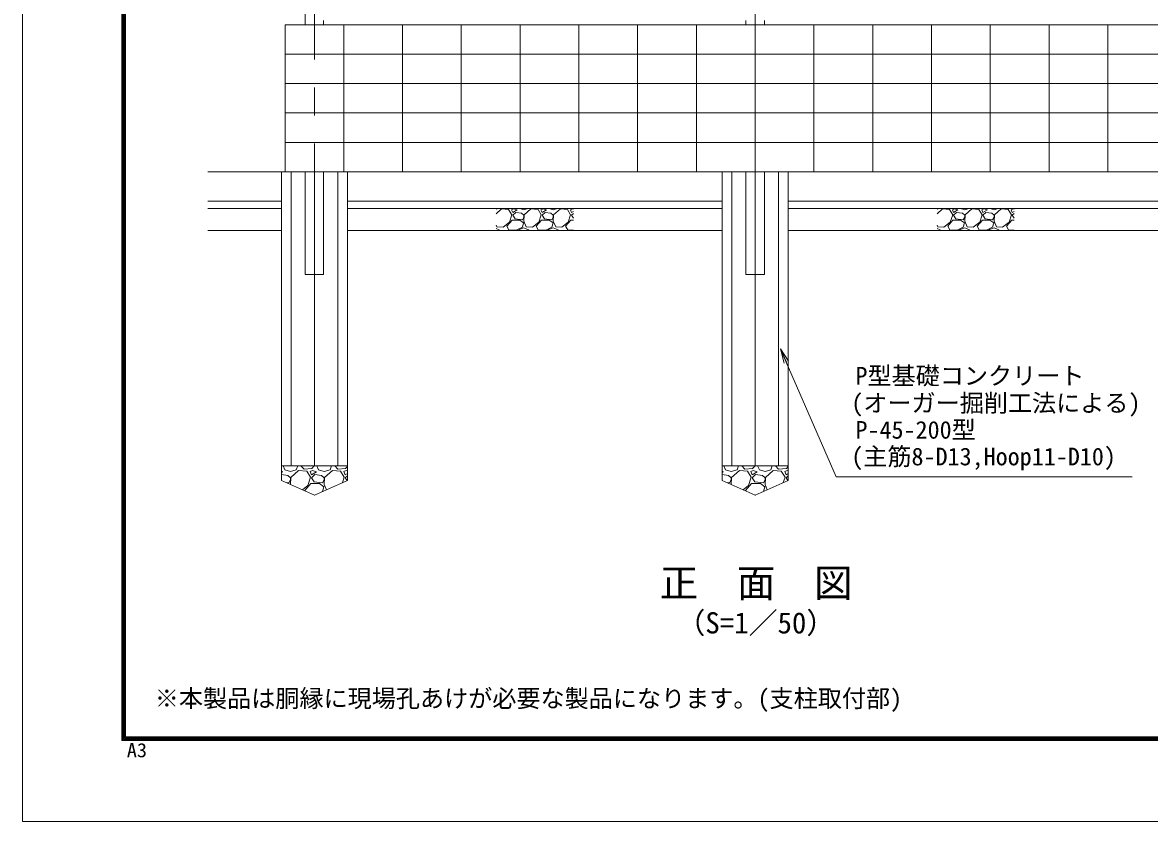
# Model space of a CAD drawing. Units: millimetres at full size, with parts at other scales. Extents: x -10500 to 10500, y -7425 to 7425.
# Drawn here: x -10500 to -2830, y -7425 to -1990 of the extents above; entities that cross this region are included whole.
import ezdxf
from ezdxf.enums import TextEntityAlignment as Align

# ---------------------------------------------------------------- set-up
doc = ezdxf.new("R2010")
doc.units = ezdxf.units.MM
doc.header["$LTSCALE"] = 30
doc.linetypes.add('USER1', pattern=[50.8, 31.75, -6.35, 6.35, -6.35])
for name, color, linetype, lineweight in [('0-1_D-BMK', 2, 'USER1', 13), ('0-2_D-STR1', 1, 'Continuous', 18), ('0-5_D-STR-TXT', 7, 'Continuous', 13), ('0-6_D-TTL-TXT', 7, 'Continuous', 13), ('0-7_D-STR4', 7, 'Continuous', 18), ('0-8_0', 7, 'Continuous', 18), ('0-A_D-BGD', 7, 'Continuous', 18), ('0-B_D-DCR-HCH', 7, 'Continuous', 13), ('0-C_D-TTL', 7, 'Continuous', 18)]:
    doc.layers.add(name, color=color, linetype=linetype, lineweight=lineweight)
doc.styles.add('ＭＳ ゴシック', font='')
doc.styles.get('ＭＳ ゴシック').set_extended_font_data('MS Gothic')

# ---------------------------------------------------------------- blocks, each defined once
blk = doc.blocks.new('_Open')
at = {"layer": '0-8_0'}
blk.add_line((-30, 5), (0, 0), dxfattribs=at)
blk.add_lwpolyline([(-30, -5), (0, 0), (-30, 0)], dxfattribs=at)

msp = doc.modelspace()

# ---------------------------------------------------------------- linework, layer by layer
at = {"layer": '0-1_D-BMK'}
for p, q in [((-8513.59, -3764.81), (-8513.59, 3173.42)), ((-5513.59, -3764.81), (-5513.59, 3173.42))]:
    msp.add_line(p, q, dxfattribs=at)
at = {"layer": '0-2_D-STR1'}
for p, q in [((-8576.09, 3113.42), (-8576.09, -2004.81)), ((-8451.09, -2004.81), (-8451.09, -1974.81)), ((-5576.09, -1974.81), (-5576.09, -2004.81)), ((-5451.09, -2004.81), (-5451.09, -1974.81)), ((-8576.09, -3004.81), (-8576.09, -3704.81))]:
    msp.add_line(p, q, dxfattribs=at)
for points in [[(-8576.09, -3704.81), (-8451.09, -3704.81), (-8451.09, -3004.81)], [(-5576.09, -3004.81), (-5576.09, -3704.81), (-5451.09, -3704.81), (-5451.09, -3004.81)]]:
    msp.add_lwpolyline(points, dxfattribs=at)
at = {"layer": '0-5_D-STR-TXT'}
msp.add_lwpolyline([(-2948.53, -5079.77), (-4962.26, -5079.77), (-5340.17, -4211.26)], dxfattribs=at)
at = {"layer": '0-7_D-STR4'}
for p, q in [((-8738.59, -5104.81), (-8738.59, -3004.81)), ((-8672.69, -3004.81), (-8672.69, -5004.81)), ((-8513.59, -3004.81), (-8513.59, -5004.81)), ((-8354.49, -3004.81), (-8354.49, -5004.81)), ((-8288.59, -5104.81), (-8288.59, -3004.81)), ((-5738.59, -5104.81), (-5738.59, -3004.81)), ((-5672.69, -3004.81), (-5672.69, -5004.81)), ((-5513.59, -3004.81), (-5513.59, -5004.81)), ((-5354.49, -3004.81), (-5354.49, -5004.81)), ((-5288.59, -5104.81), (-5288.59, -3004.81)), ((-8738.59, -5104.81), (-8513.59, -5204.81)), ((-8513.59, -5204.81), (-8288.59, -5104.81)), ((-5738.59, -5104.81), (-5513.59, -5204.81)), ((-5513.59, -5204.81), (-5288.59, -5104.81))]:
    msp.add_line(p, q, dxfattribs=at)
at = {"layer": '0-A_D-BGD'}
for p, q in [((-1763.59, -2004.81), (-8713.59, -2004.81)), ((-8713.59, -2004.81), (-8713.59, -3004.81)), ((-8313.59, -2004.81), (-8313.59, -3004.81)), ((-7913.59, -2004.81), (-7913.59, -3004.81)), ((-7513.59, -2004.81), (-7513.59, -3004.81)), ((-7113.59, -2004.81), (-7113.59, -3004.81)), ((-6713.59, -2004.81), (-6713.59, -3004.81)), ((-6313.59, -2004.81), (-6313.59, -3004.81)), ((-5913.59, -2004.81), (-5913.59, -3004.81)), ((-5513.59, -2004.81), (-5513.59, -3004.81)), ((-5113.59, -2004.81), (-5113.59, -3004.81)), ((-4713.59, -2004.81), (-4713.59, -3004.81)), ((-4313.59, -2004.81), (-4313.59, -3004.81)), ((-3913.59, -2004.81), (-3913.59, -3004.81)), ((-3513.59, -2004.81), (-3513.59, -3004.81)), ((-3113.59, -2004.81), (-3113.59, -3004.81)), ((-1763.59, -2204.81), (-8713.59, -2204.81)), ((-1763.59, -2404.81), (-8713.59, -2404.81)), ((-1763.59, -2604.81), (-8713.59, -2604.81)), ((-1763.59, -2804.81), (-8713.59, -2804.81)), ((-1763.59, -3004.81), (-9238.59, -3004.81)), ((-8738.59, -3204.81), (-9238.59, -3204.81)), ((-5738.59, -3204.81), (-8288.59, -3204.81)), ((-2738.59, -3204.81), (-5288.59, -3204.81)), ((-8738.59, -3254.81), (-9238.59, -3254.81)), ((-5738.59, -3254.81), (-8288.59, -3254.81)), ((-2738.59, -3254.81), (-5288.59, -3254.81)), ((-8738.59, -3404.81), (-9238.59, -3404.81)), ((-5738.59, -3404.81), (-8288.59, -3404.81)), ((-2738.59, -3404.81), (-5288.59, -3404.81)), ((-8288.59, -5004.81), (-8738.59, -5004.81)), ((-5288.59, -5004.81), (-5738.59, -5004.81))]:
    msp.add_line(p, q, dxfattribs=at)
at = {"layer": '0-B_D-DCR-HCH'}
for p, q in [((-7276.09, -3259.64), (-7259.67, -3254.81)), ((-7239.5, -3257), (-7276.09, -3290.41)), ((-7191.5, -3261), (-7239.5, -3257)), ((-7169.5, -3297), (-7191.5, -3261)), ((-7185.5, -3347), (-7169.5, -3297)), ((-7157.5, -3257), (-7171.5, -3263)), ((-7171.5, -3263), (-7163.5, -3283)), ((-7163.5, -3283), (-7133.5, -3265)), ((-7143.5, -3281), (-7163.5, -3301)), ((-7133.5, -3265), (-7157.5, -3257)), ((-7103.5, -3287), (-7143.5, -3281)), ((-7115.34, -3254.81), (-7087.5, -3263)), ((-7087.5, -3301), (-7103.5, -3287)), ((-7087.5, -3263), (-7059.67, -3254.81)), ((-7039.5, -3257), (-7085.5, -3299)), ((-6991.5, -3261), (-7039.5, -3257)), ((-6969.5, -3297), (-6991.5, -3261)), ((-6985.5, -3347), (-6969.5, -3297)), ((-6957.5, -3257), (-6971.5, -3263)), ((-6971.5, -3263), (-6963.5, -3283)), ((-6963.5, -3283), (-6933.5, -3265)), ((-6943.5, -3281), (-6963.5, -3301)), ((-6933.5, -3265), (-6957.5, -3257)), ((-6903.5, -3287), (-6943.5, -3281)), ((-6915.34, -3254.81), (-6887.5, -3263)), ((-6887.5, -3301), (-6903.5, -3287)), ((-6887.5, -3263), (-6859.67, -3254.81)), ((-6839.5, -3257), (-6885.5, -3299)), ((-6791.5, -3261), (-6839.5, -3257)), ((-6769.5, -3297), (-6791.5, -3261)), ((-6785.5, -3347), (-6769.5, -3297)), ((-6757.5, -3257), (-6771.5, -3263)), ((-6771.5, -3263), (-6763.5, -3283)), ((-6763.5, -3283), (-6751.09, -3275.55)), ((-6751.09, -3288.59), (-6763.5, -3301)), ((-6751.09, -3259.14), (-6757.5, -3257)), ((-4276.09, -3259.64), (-4259.67, -3254.81)), ((-4239.5, -3257), (-4276.09, -3290.41)), ((-4191.5, -3261), (-4239.5, -3257)), ((-4169.5, -3297), (-4191.5, -3261)), ((-4185.5, -3347), (-4169.5, -3297)), ((-4157.5, -3257), (-4171.5, -3263)), ((-4171.5, -3263), (-4163.5, -3283)), ((-4163.5, -3283), (-4133.5, -3265)), ((-4143.5, -3281), (-4163.5, -3301)), ((-4133.5, -3265), (-4157.5, -3257)), ((-4103.5, -3287), (-4143.5, -3281)), ((-4115.34, -3254.81), (-4087.5, -3263)), ((-4087.5, -3301), (-4103.5, -3287)), ((-4087.5, -3263), (-4059.67, -3254.81)), ((-4039.5, -3257), (-4085.5, -3299)), ((-3991.5, -3261), (-4039.5, -3257)), ((-3969.5, -3297), (-3991.5, -3261)), ((-3985.5, -3347), (-3969.5, -3297)), ((-3957.5, -3257), (-3971.5, -3263)), ((-3971.5, -3263), (-3963.5, -3283)), ((-3963.5, -3283), (-3933.5, -3265)), ((-3943.5, -3281), (-3963.5, -3301)), ((-3933.5, -3265), (-3957.5, -3257)), ((-3903.5, -3287), (-3943.5, -3281)), ((-3915.34, -3254.81), (-3887.5, -3263)), ((-3887.5, -3301), (-3903.5, -3287)), ((-3887.5, -3263), (-3859.67, -3254.81)), ((-3839.5, -3257), (-3885.5, -3299)), ((-3791.5, -3261), (-3839.5, -3257)), ((-3769.5, -3297), (-3791.5, -3261)), ((-3785.5, -3347), (-3769.5, -3297)), ((-3757.5, -3257), (-3771.5, -3263)), ((-3771.5, -3263), (-3763.5, -3283)), ((-3763.5, -3283), (-3751.09, -3275.55)), ((-3751.09, -3288.59), (-3763.5, -3301)), ((-3751.09, -3259.14), (-3757.5, -3257)), ((-7276.09, -3368.11), (-7271.5, -3379)), ((-7203.5, -3375), (-7167.5, -3335)), ((-7167.5, -3335), (-7115.5, -3335)), ((-7163.5, -3301), (-7147.5, -3325)), ((-7147.5, -3325), (-7097.5, -3331)), ((-7115.5, -3335), (-7089.5, -3353)), ((-7097.5, -3331), (-7087.5, -3313)), ((-7089.5, -3353), (-7097.5, -3381)), ((-7085.5, -3299), (-7087.5, -3341)), ((-7087.5, -3313), (-7087.5, -3301)), ((-7087.5, -3341), (-7071.5, -3379)), ((-7029.5, -3381), (-6985.5, -3347)), ((-7003.5, -3375), (-6967.5, -3335)), ((-6967.5, -3335), (-6915.5, -3335)), ((-6963.5, -3301), (-6947.5, -3325)), ((-6947.5, -3325), (-6897.5, -3331)), ((-6915.5, -3335), (-6889.5, -3353)), ((-6897.5, -3331), (-6887.5, -3313)), ((-6889.5, -3353), (-6897.5, -3381)), ((-6885.5, -3299), (-6887.5, -3341)), ((-6887.5, -3313), (-6887.5, -3301)), ((-6887.5, -3341), (-6871.5, -3379)), ((-6829.5, -3381), (-6785.5, -3347)), ((-6803.5, -3375), (-6767.5, -3335)), ((-6767.5, -3335), (-6751.09, -3335)), ((-6763.5, -3301), (-6751.09, -3319.62)), ((-4276.09, -3368.11), (-4271.5, -3379)), ((-4229.5, -3381), (-4185.5, -3347)), ((-4203.5, -3375), (-4167.5, -3335)), ((-4167.5, -3335), (-4115.5, -3335)), ((-4163.5, -3301), (-4147.5, -3325)), ((-4147.5, -3325), (-4097.5, -3331)), ((-4115.5, -3335), (-4089.5, -3353)), ((-4097.5, -3331), (-4087.5, -3313)), ((-4089.5, -3353), (-4097.5, -3381)), ((-4085.5, -3299), (-4087.5, -3341)), ((-4087.5, -3313), (-4087.5, -3301)), ((-4087.5, -3341), (-4071.5, -3379)), ((-4029.5, -3381), (-3985.5, -3347)), ((-4003.5, -3375), (-3967.5, -3335)), ((-3967.5, -3335), (-3915.5, -3335)), ((-3963.5, -3301), (-3947.5, -3325)), ((-3947.5, -3325), (-3897.5, -3331)), ((-3915.5, -3335), (-3889.5, -3353)), ((-3897.5, -3331), (-3887.5, -3313)), ((-3889.5, -3353), (-3897.5, -3381)), ((-3885.5, -3299), (-3887.5, -3341)), ((-3887.5, -3313), (-3887.5, -3301)), ((-3887.5, -3341), (-3871.5, -3379)), ((-3829.5, -3381), (-3785.5, -3347)), ((-3803.5, -3375), (-3767.5, -3335)), ((-3767.5, -3335), (-3751.09, -3335)), ((-3763.5, -3301), (-3751.09, -3319.62)), ((-7276.09, -3391.28), (-7255.5, -3399)), ((-7255.5, -3399), (-7252.82, -3404.81)), ((-7189.5, -3399), (-7203.5, -3375)), ((-7139.5, -3403), (-7189.5, -3399)), ((-7097.5, -3381), (-7139.5, -3403)), ((-7122.85, -3404.81), (-7119.5, -3397)), ((-7119.5, -3397), (-7087.5, -3387)), ((-7087.5, -3387), (-7055.5, -3399)), ((-7071.5, -3379), (-7029.5, -3381)), ((-7055.5, -3399), (-7052.82, -3404.81)), ((-6989.5, -3399), (-7003.5, -3375)), ((-6939.5, -3403), (-6989.5, -3399)), ((-6897.5, -3381), (-6939.5, -3403)), ((-6922.85, -3404.81), (-6919.5, -3397)), ((-6919.5, -3397), (-6887.5, -3387)), ((-6887.5, -3387), (-6855.5, -3399)), ((-6871.5, -3379), (-6829.5, -3381)), ((-6855.5, -3399), (-6852.82, -3404.81)), ((-6789.5, -3399), (-6803.5, -3375)), ((-6751.09, -3402.07), (-6789.5, -3399)), ((-4276.09, -3391.28), (-4255.5, -3399)), ((-4271.5, -3379), (-4229.5, -3381)), ((-4255.5, -3399), (-4252.82, -3404.81)), ((-4189.5, -3399), (-4203.5, -3375)), ((-4139.5, -3403), (-4189.5, -3399)), ((-4097.5, -3381), (-4139.5, -3403)), ((-4122.85, -3404.81), (-4119.5, -3397)), ((-4119.5, -3397), (-4087.5, -3387)), ((-4087.5, -3387), (-4055.5, -3399)), ((-4071.5, -3379), (-4029.5, -3381)), ((-4055.5, -3399), (-4052.82, -3404.81)), ((-3989.5, -3399), (-4003.5, -3375)), ((-3939.5, -3403), (-3989.5, -3399)), ((-3897.5, -3381), (-3939.5, -3403)), ((-3922.85, -3404.81), (-3919.5, -3397)), ((-3919.5, -3397), (-3887.5, -3387)), ((-3887.5, -3387), (-3855.5, -3399)), ((-3871.5, -3379), (-3829.5, -3381)), ((-3855.5, -3399), (-3852.82, -3404.81)), ((-3789.5, -3399), (-3803.5, -3375)), ((-3751.09, -3402.07), (-3789.5, -3399)), ((-8728.97, -5046.17), (-8738.59, -5042.96)), ((-8738.59, -5051.94), (-8728.97, -5046.17)), ((-8726.98, -5004.81), (-8715.18, -5032.37)), ((-8715.17, -5032.37), (-8676.08, -5043.87)), ((-8676.07, -5043.87), (-8636.98, -5032.37)), ((-8620.87, -5036.97), (-8673.77, -5085.27)), ((-8636.97, -5032.37), (-8627.13, -5004.81)), ((-8565.67, -5041.57), (-8620.87, -5036.97)), ((-8584.07, -5027.77), (-8605.12, -5004.81)), ((-8531.17, -5023.17), (-8584.07, -5027.77)), ((-8540.37, -5082.97), (-8565.67, -5041.57)), ((-8526.57, -5036.97), (-8542.68, -5043.87)), ((-8542.67, -5043.87), (-8533.47, -5066.87)), ((-8533.47, -5066.87), (-8498.97, -5046.17)), ((-8514.66, -5004.81), (-8531.17, -5023.17)), ((-8498.97, -5046.17), (-8526.57, -5036.97)), ((-8496.98, -5004.81), (-8485.18, -5032.37)), ((-8485.17, -5032.37), (-8446.08, -5043.87)), ((-8446.07, -5043.87), (-8406.98, -5032.37)), ((-8406.97, -5032.37), (-8397.13, -5004.81)), ((-8354.07, -5027.77), (-8375.12, -5004.81)), ((-8301.17, -5023.17), (-8354.07, -5027.77)), ((-8310.37, -5082.97), (-8335.67, -5041.57)), ((-8296.57, -5036.97), (-8312.68, -5043.87)), ((-8312.67, -5043.87), (-8303.47, -5066.87)), ((-8303.47, -5066.87), (-8288.59, -5057.94)), ((-8288.59, -5009.18), (-8301.17, -5023.17)), ((-8288.59, -5039.63), (-8296.57, -5036.97)), ((-5728.97, -5046.17), (-5738.59, -5042.96)), ((-5738.59, -5051.94), (-5728.97, -5046.17)), ((-5726.98, -5004.81), (-5715.18, -5032.37)), ((-5715.17, -5032.37), (-5676.08, -5043.87)), ((-5676.07, -5043.87), (-5636.98, -5032.37)), ((-5620.87, -5036.97), (-5673.77, -5085.27)), ((-5636.97, -5032.37), (-5627.13, -5004.81)), ((-5565.67, -5041.57), (-5620.87, -5036.97)), ((-5584.07, -5027.77), (-5605.12, -5004.81)), ((-5531.17, -5023.17), (-5584.07, -5027.77)), ((-5540.37, -5082.97), (-5565.67, -5041.57)), ((-5526.57, -5036.97), (-5542.68, -5043.87)), ((-5542.67, -5043.87), (-5533.47, -5066.87)), ((-5533.47, -5066.87), (-5498.97, -5046.17)), ((-5514.66, -5004.81), (-5531.17, -5023.17)), ((-5498.97, -5046.17), (-5526.57, -5036.97)), ((-5496.98, -5004.81), (-5485.18, -5032.37)), ((-5485.17, -5032.37), (-5446.08, -5043.87)), ((-5446.07, -5043.87), (-5406.98, -5032.37)), ((-5390.87, -5036.97), (-5443.77, -5085.27)), ((-5406.97, -5032.37), (-5397.13, -5004.81)), ((-5335.67, -5041.57), (-5390.87, -5036.97)), ((-5354.07, -5027.77), (-5375.12, -5004.81)), ((-5301.17, -5023.17), (-5354.07, -5027.77)), ((-5310.37, -5082.97), (-5335.67, -5041.57)), ((-5296.57, -5036.97), (-5312.68, -5043.87)), ((-5312.67, -5043.87), (-5303.47, -5066.87)), ((-5303.47, -5066.87), (-5288.59, -5057.94)), ((-5288.59, -5009.18), (-5301.17, -5023.17)), ((-5288.59, -5039.63), (-5296.57, -5036.97)), ((-8694.47, -5071.47), (-8738.59, -5064.85)), ((-8704.27, -5120.07), (-8687.57, -5122.07)), ((-8676.07, -5087.57), (-8694.47, -5071.47)), ((-8687.57, -5122.07), (-8676.08, -5101.37)), ((-8676.07, -5101.37), (-8676.07, -5087.57)), ((-8673.77, -5085.27), (-8676.03, -5132.62)), ((-8579.47, -5172.67), (-8538.08, -5126.67)), ((-8558.77, -5140.47), (-8540.37, -5082.97)), ((-8510.47, -5064.57), (-8533.47, -5087.57)), ((-8533.47, -5087.57), (-8515.07, -5115.17)), ((-8515.07, -5115.17), (-8457.57, -5122.07)), ((-8464.47, -5071.47), (-8510.47, -5064.57)), ((-8446.07, -5087.57), (-8464.47, -5071.47)), ((-8457.57, -5122.07), (-8446.08, -5101.37)), ((-8443.77, -5085.27), (-8446.07, -5133.57)), ((-8446.07, -5101.37), (-8446.07, -5087.57)), ((-8446.07, -5133.57), (-8431.45, -5168.31)), ((-8322.14, -5119.72), (-8310.37, -5082.97)), ((-8288.59, -5072.68), (-8303.47, -5087.57)), ((-8303.47, -5087.57), (-8291.2, -5105.98)), ((-5694.47, -5071.47), (-5738.59, -5064.85)), ((-5704.27, -5120.07), (-5687.57, -5122.07)), ((-5676.07, -5087.57), (-5694.47, -5071.47)), ((-5687.57, -5122.07), (-5676.08, -5101.37)), ((-5676.07, -5101.37), (-5676.07, -5087.57)), ((-5673.77, -5085.27), (-5676.03, -5132.62)), ((-5579.47, -5172.67), (-5538.08, -5126.67)), ((-5558.77, -5140.47), (-5540.37, -5082.97)), ((-5538.07, -5126.67), (-5478.27, -5126.67)), ((-5510.47, -5064.57), (-5533.47, -5087.57)), ((-5533.47, -5087.57), (-5515.07, -5115.17)), ((-5515.07, -5115.17), (-5457.57, -5122.07)), ((-5464.47, -5071.47), (-5510.47, -5064.57)), ((-5478.27, -5126.67), (-5448.37, -5147.37)), ((-5446.07, -5087.57), (-5464.47, -5071.47)), ((-5457.57, -5122.07), (-5446.08, -5101.37)), ((-5443.77, -5085.27), (-5446.07, -5133.57)), ((-5446.07, -5101.37), (-5446.07, -5087.57)), ((-5446.07, -5133.57), (-5431.45, -5168.31)), ((-5322.14, -5119.72), (-5310.37, -5082.97)), ((-5288.59, -5072.68), (-5303.47, -5087.57)), ((-5303.47, -5087.57), (-5291.2, -5105.98)), ((-8595.14, -5168.57), (-8558.77, -5140.47)), ((-8577.22, -5176.53), (-8579.47, -5172.67)), ((-8512.52, -5204.34), (-8515.13, -5204.13)), ((-8457.57, -5179.57), (-8461.99, -5181.88)), ((-8448.37, -5147.37), (-8457.57, -5179.57)), ((-5595.14, -5168.57), (-5558.77, -5140.47)), ((-5577.22, -5176.53), (-5579.47, -5172.67)), ((-5512.52, -5204.34), (-5515.13, -5204.13)), ((-5457.57, -5179.57), (-5461.99, -5181.88)), ((-5448.37, -5147.37), (-5457.57, -5179.57))]:
    msp.add_line(p, q, dxfattribs=at)
for points in [[(-7271.5, -3379), (-7229.5, -3381), (-7185.5, -3347)], [(-8335.67, -5041.57), (-8390.87, -5036.97), (-8443.77, -5085.27)], [(-8538.07, -5126.67), (-8478.27, -5126.67), (-8448.37, -5147.37)]]:
    msp.add_lwpolyline(points, dxfattribs=at)
at = {"layer": '0-C_D-TTL', "color": 2}
msp.add_lwpolyline([(-10500, 7425), (10500, 7425), (10500, -7425), (-10500, -7425)], close=True, dxfattribs=at)
at = {"layer": '0-C_D-TTL'}
for points in [[(-9825, 6875), (9825, 6875), (9825, -6875), (-9825, -6875)], [(-9818.75, 6868.75), (9818.75, 6868.75), (9818.75, -6868.75), (-9818.75, -6868.75)], [(-9812.5, 6862.5), (9812.5, 6862.5), (9812.5, -6862.5), (-9812.5, -6862.5)], [(-9806.25, 6856.25), (9806.25, 6856.25), (9806.25, -6856.25), (-9806.25, -6856.25)], [(-9800, 6850), (9800, 6850), (9800, -6850), (-9800, -6850)]]:
    msp.add_lwpolyline(points, close=True, dxfattribs=at)

# ---------------------------------------------------------------- block references
at = {"layer": '0-5_D-STR-TXT', "xscale": 3.333333, "yscale": 3.333333, "rotation": 113.51515}
msp.add_blockref('_Open', (-5340.97, -4209.43), dxfattribs=at)

# ---------------------------------------------------------------- texts
at = {"layer": '0-5_D-STR-TXT', "style": 'ＭＳ ゴシック'}
for s, p in [('P型基礎コンクリート', (-4831.14, -4488.89)), ('(オーガー掘削工法による)', (-4859.7, -4674.44)), ('P-45-200型', (-4831.14, -4857.01)), ('(主筋8-D13,Hoop11-D10)', (-4859.7, -5038.47))]:
    msp.add_text(s, height=120.3, dxfattribs=at).set_placement(p, align=Align.BOTTOM_LEFT)
at = {"layer": '0-6_D-TTL-TXT', "style": 'ＭＳ ゴシック'}
for s, height, p in [('正\u3000面\u3000図', 192.4, (-6163.33, -5956.35)), ('（S=1／50）', 144.3, (-6049.63, -6189.34)), ('※本製品は胴縁に現場孔あけが必要な製品になります。(支柱取付部)', 120.3, (-9600, -6684.01))]:
    msp.add_text(s, height=height, dxfattribs=at).set_placement(p, align=Align.BOTTOM_LEFT)
at = {"layer": '0-C_D-TTL', "style": 'ＭＳ ゴシック', "width": 1.05}
msp.add_text('A3', height=96.11, dxfattribs=at).set_placement((-9790.22, -7017.03), align=Align.BOTTOM_LEFT)

doc.saveas('drawing.dxf')
